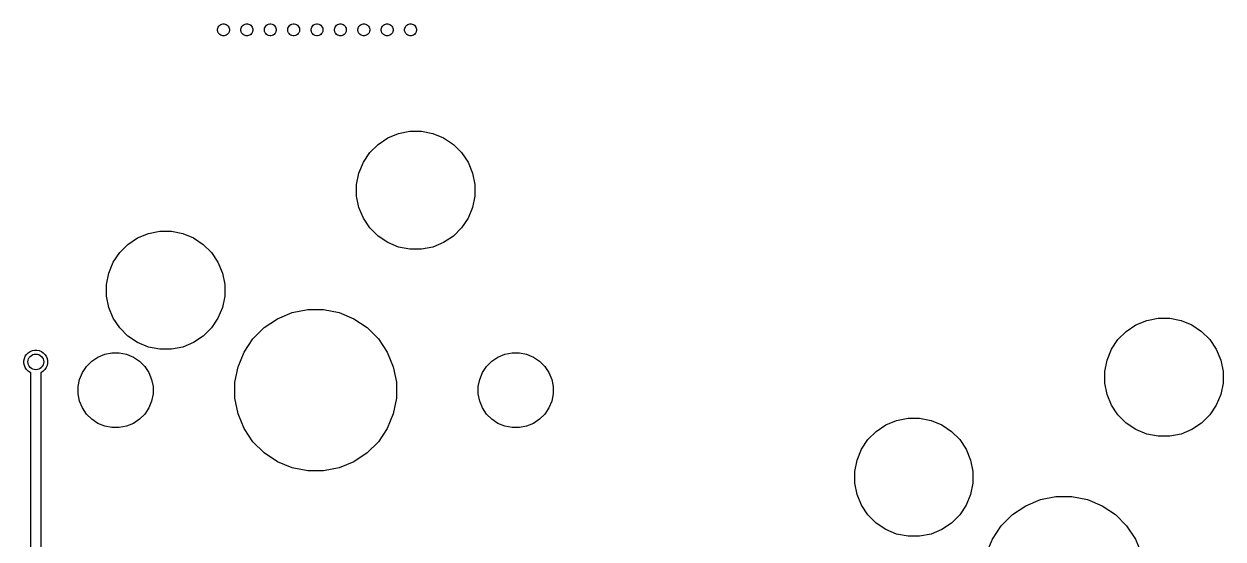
# Model space of a CAD drawing. Extents: x 0.5 to 11.1, y -4 to -0.9.
# Drawn here: x 9.103 to 10.301, y -1.37 to -0.855 of the extents above; entities that cross this region are included whole.
import ezdxf

# ---------------------------------------------------------------- set-up
doc = ezdxf.new("R2010")
doc.units = 0
doc.header["$MEASUREMENT"] = 0
doc.layers.add('BLACK', color=7, linetype='CONTINUOUS')

msp = doc.modelspace()

# ---------------------------------------------------------------- linework, layer by layer
at = {"layer": 'BLACK', "linetype": 'CONTINUOUS'}
for p, q in [((9.29624, -0.860442), (9.29647, -0.859301)), ((9.29624, -0.861605), (9.29624, -0.860442)), ((9.29647, -0.862746), (9.29624, -0.861605)), ((9.29647, -0.859301), (9.29691, -0.858226)), ((9.29691, -0.863821), (9.29647, -0.862746)), ((9.29691, -0.858226), (9.29756, -0.857259)), ((9.29756, -0.857259), (9.29838, -0.856436)), ((9.29838, -0.856436), (9.29935, -0.85579)), ((9.29935, -0.85579), (9.30042, -0.855345)), ((9.30042, -0.855345), (9.30156, -0.855118)), ((9.30156, -0.855118), (9.30273, -0.855118)), ((9.30273, -0.855118), (9.30387, -0.855345)), ((9.30387, -0.855345), (9.30494, -0.85579)), ((9.30494, -0.85579), (9.30591, -0.856436)), ((9.30591, -0.856436), (9.30673, -0.857259)), ((9.30673, -0.857259), (9.30738, -0.858226)), ((9.30738, -0.858226), (9.30782, -0.859301)), ((9.30782, -0.862746), (9.30738, -0.863821)), ((9.30782, -0.859301), (9.30805, -0.860442)), ((9.30805, -0.861605), (9.30782, -0.862746)), ((9.30805, -0.860442), (9.30805, -0.861605)), ((9.31962, -0.860442), (9.31984, -0.859301)), ((9.31962, -0.861605), (9.31962, -0.860442)), ((9.31984, -0.862746), (9.31962, -0.861605)), ((9.31984, -0.859301), (9.32029, -0.858226)), ((9.32029, -0.863821), (9.31984, -0.862746)), ((9.32029, -0.858226), (9.32093, -0.857259)), ((9.32093, -0.857259), (9.32176, -0.856436)), ((9.32176, -0.856436), (9.32272, -0.85579)), ((9.32272, -0.85579), (9.3238, -0.855345)), ((9.3238, -0.855345), (9.32494, -0.855118)), ((9.32494, -0.855118), (9.3261, -0.855118)), ((9.3261, -0.855118), (9.32724, -0.855345)), ((9.32724, -0.855345), (9.32832, -0.85579)), ((9.32832, -0.85579), (9.32929, -0.856436)), ((9.32929, -0.856436), (9.33011, -0.857259)), ((9.33011, -0.857259), (9.33076, -0.858226)), ((9.33076, -0.858226), (9.3312, -0.859301)), ((9.3312, -0.862746), (9.33076, -0.863821)), ((9.3312, -0.859301), (9.33143, -0.860442)), ((9.33143, -0.861605), (9.3312, -0.862746)), ((9.33143, -0.860442), (9.33143, -0.861605)), ((9.34299, -0.860442), (9.34322, -0.859301)), ((9.34299, -0.861605), (9.34299, -0.860442)), ((9.34322, -0.862746), (9.34299, -0.861605)), ((9.34322, -0.859301), (9.34366, -0.858226)), ((9.34366, -0.863821), (9.34322, -0.862746)), ((9.34366, -0.858226), (9.34431, -0.857259)), ((9.34431, -0.857259), (9.34513, -0.856436)), ((9.34513, -0.856436), (9.3461, -0.85579)), ((9.3461, -0.85579), (9.34718, -0.855345)), ((9.34718, -0.855345), (9.34832, -0.855118)), ((9.34832, -0.855118), (9.34948, -0.855118)), ((9.34948, -0.855118), (9.35062, -0.855345)), ((9.35062, -0.855345), (9.35169, -0.85579)), ((9.35169, -0.85579), (9.35266, -0.856436)), ((9.35266, -0.856436), (9.35348, -0.857259)), ((9.35348, -0.857259), (9.35413, -0.858226)), ((9.35413, -0.858226), (9.35458, -0.859301)), ((9.35458, -0.862746), (9.35413, -0.863821)), ((9.35458, -0.859301), (9.3548, -0.860442)), ((9.3548, -0.861605), (9.35458, -0.862746)), ((9.3548, -0.860442), (9.3548, -0.861605)), ((9.36637, -0.860442), (9.3666, -0.859301)), ((9.36637, -0.861605), (9.36637, -0.860442)), ((9.3666, -0.862746), (9.36637, -0.861605)), ((9.3666, -0.859301), (9.36704, -0.858226)), ((9.36704, -0.863821), (9.3666, -0.862746)), ((9.36704, -0.858226), (9.36769, -0.857259)), ((9.36769, -0.857259), (9.36851, -0.856436)), ((9.36851, -0.856436), (9.36948, -0.85579)), ((9.36948, -0.85579), (9.37055, -0.855345)), ((9.37055, -0.855345), (9.37169, -0.855118)), ((9.37169, -0.855118), (9.37286, -0.855118)), ((9.37286, -0.855118), (9.374, -0.855345)), ((9.374, -0.855345), (9.37507, -0.85579)), ((9.37507, -0.85579), (9.37604, -0.856436)), ((9.37604, -0.856436), (9.37686, -0.857259)), ((9.37686, -0.857259), (9.37751, -0.858226)), ((9.37751, -0.858226), (9.37795, -0.859301)), ((9.37795, -0.862746), (9.37751, -0.863821)), ((9.37795, -0.859301), (9.37818, -0.860442)), ((9.37818, -0.861605), (9.37795, -0.862746)), ((9.37818, -0.860442), (9.37818, -0.861605)), ((9.38974, -0.860442), (9.38997, -0.859301)), ((9.38974, -0.861605), (9.38974, -0.860442)), ((9.38997, -0.862746), (9.38974, -0.861605)), ((9.38997, -0.859301), (9.39042, -0.858226)), ((9.39042, -0.863821), (9.38997, -0.862746)), ((9.39042, -0.858226), (9.39106, -0.857259)), ((9.39106, -0.857259), (9.39189, -0.856436)), ((9.39189, -0.856436), (9.39285, -0.85579)), ((9.39285, -0.85579), (9.39393, -0.855345)), ((9.39393, -0.855345), (9.39507, -0.855118)), ((9.39507, -0.855118), (9.39623, -0.855118)), ((9.39623, -0.855118), (9.39737, -0.855345)), ((9.39737, -0.855345), (9.39845, -0.85579)), ((9.39845, -0.85579), (9.39941, -0.856436)), ((9.39941, -0.856436), (9.40024, -0.857259)), ((9.40024, -0.857259), (9.40088, -0.858226)), ((9.40088, -0.858226), (9.40133, -0.859301)), ((9.40133, -0.862746), (9.40088, -0.863821)), ((9.40133, -0.859301), (9.40156, -0.860442)), ((9.40156, -0.861605), (9.40133, -0.862746)), ((9.40156, -0.860442), (9.40156, -0.861605)), ((9.41312, -0.860442), (9.41335, -0.859301)), ((9.41312, -0.861605), (9.41312, -0.860442)), ((9.41335, -0.862746), (9.41312, -0.861605)), ((9.41335, -0.859301), (9.41379, -0.858226)), ((9.41379, -0.863821), (9.41335, -0.862746)), ((9.41379, -0.858226), (9.41444, -0.857259)), ((9.41444, -0.857259), (9.41526, -0.856436)), ((9.41526, -0.856436), (9.41623, -0.85579)), ((9.41623, -0.85579), (9.4173, -0.855345)), ((9.4173, -0.855345), (9.41844, -0.855118)), ((9.41844, -0.855118), (9.41961, -0.855118)), ((9.41961, -0.855118), (9.42075, -0.855345)), ((9.42075, -0.855345), (9.42182, -0.85579)), ((9.42182, -0.85579), (9.42279, -0.856436)), ((9.42279, -0.856436), (9.42361, -0.857259)), ((9.42361, -0.857259), (9.42426, -0.858226)), ((9.42426, -0.858226), (9.4247, -0.859301)), ((9.4247, -0.862746), (9.42426, -0.863821)), ((9.4247, -0.859301), (9.42493, -0.860442)), ((9.42493, -0.861605), (9.4247, -0.862746)), ((9.42493, -0.860442), (9.42493, -0.861605)), ((9.4365, -0.860442), (9.43672, -0.859301)), ((9.4365, -0.861605), (9.4365, -0.860442)), ((9.43672, -0.862746), (9.4365, -0.861605)), ((9.43672, -0.859301), (9.43717, -0.858226)), ((9.43717, -0.863821), (9.43672, -0.862746)), ((9.43717, -0.858226), (9.43781, -0.857259)), ((9.43781, -0.857259), (9.43864, -0.856436)), ((9.43864, -0.856436), (9.4396, -0.85579)), ((9.4396, -0.85579), (9.44068, -0.855345)), ((9.44068, -0.855345), (9.44182, -0.855118)), ((9.44182, -0.855118), (9.44298, -0.855118)), ((9.44298, -0.855118), (9.44412, -0.855345)), ((9.44412, -0.855345), (9.4452, -0.85579)), ((9.4452, -0.85579), (9.44617, -0.856436)), ((9.44617, -0.856436), (9.44699, -0.857259)), ((9.44699, -0.857259), (9.44763, -0.858226)), ((9.44763, -0.858226), (9.44808, -0.859301)), ((9.44808, -0.862746), (9.44763, -0.863821)), ((9.44808, -0.859301), (9.44831, -0.860442)), ((9.44831, -0.861605), (9.44808, -0.862746)), ((9.44831, -0.860442), (9.44831, -0.861605)), ((9.45987, -0.860442), (9.4601, -0.859301)), ((9.45987, -0.861605), (9.45987, -0.860442)), ((9.4601, -0.862746), (9.45987, -0.861605)), ((9.4601, -0.859301), (9.46054, -0.858226)), ((9.46054, -0.863821), (9.4601, -0.862746)), ((9.46054, -0.858226), (9.46119, -0.857259)), ((9.46119, -0.857259), (9.46201, -0.856436)), ((9.46201, -0.856436), (9.46298, -0.85579)), ((9.46298, -0.85579), (9.46406, -0.855345)), ((9.46406, -0.855345), (9.4652, -0.855118)), ((9.4652, -0.855118), (9.46636, -0.855118)), ((9.46636, -0.855118), (9.4675, -0.855345)), ((9.4675, -0.855345), (9.46857, -0.85579)), ((9.46857, -0.85579), (9.46954, -0.856436)), ((9.46954, -0.856436), (9.47036, -0.857259)), ((9.47036, -0.857259), (9.47101, -0.858226)), ((9.47101, -0.858226), (9.47146, -0.859301)), ((9.47146, -0.862746), (9.47101, -0.863821)), ((9.47146, -0.859301), (9.47168, -0.860442)), ((9.47168, -0.861605), (9.47146, -0.862746)), ((9.47168, -0.860442), (9.47168, -0.861605)), ((9.48325, -0.860442), (9.48347, -0.859301)), ((9.48325, -0.861605), (9.48325, -0.860442)), ((9.48347, -0.862746), (9.48325, -0.861605)), ((9.48347, -0.859301), (9.48392, -0.858226)), ((9.48392, -0.863821), (9.48347, -0.862746)), ((9.48392, -0.858226), (9.48457, -0.857259)), ((9.48457, -0.857259), (9.48539, -0.856436)), ((9.48539, -0.856436), (9.48636, -0.85579)), ((9.48636, -0.85579), (9.48743, -0.855345)), ((9.48743, -0.855345), (9.48857, -0.855118)), ((9.48857, -0.855118), (9.48974, -0.855118)), ((9.48974, -0.855118), (9.49088, -0.855345)), ((9.49088, -0.855345), (9.49195, -0.85579)), ((9.49195, -0.85579), (9.49292, -0.856436)), ((9.49292, -0.856436), (9.49374, -0.857259)), ((9.49374, -0.857259), (9.49439, -0.858226)), ((9.49439, -0.858226), (9.49483, -0.859301)), ((9.49483, -0.862746), (9.49439, -0.863821)), ((9.49483, -0.859301), (9.49506, -0.860442)), ((9.49506, -0.861605), (9.49483, -0.862746)), ((9.49506, -0.860442), (9.49506, -0.861605)), ((9.29756, -0.864788), (9.29691, -0.863821)), ((9.29838, -0.865611), (9.29756, -0.864788)), ((9.29935, -0.866257), (9.29838, -0.865611)), ((9.30042, -0.866702), (9.29935, -0.866257)), ((9.30156, -0.866929), (9.30042, -0.866702)), ((9.30273, -0.866929), (9.30156, -0.866929)), ((9.30387, -0.866702), (9.30273, -0.866929)), ((9.30494, -0.866257), (9.30387, -0.866702)), ((9.30591, -0.865611), (9.30494, -0.866257)), ((9.30673, -0.864788), (9.30591, -0.865611)), ((9.30738, -0.863821), (9.30673, -0.864788)), ((9.32093, -0.864788), (9.32029, -0.863821)), ((9.32176, -0.865611), (9.32093, -0.864788)), ((9.32272, -0.866257), (9.32176, -0.865611)), ((9.3238, -0.866702), (9.32272, -0.866257)), ((9.32494, -0.866929), (9.3238, -0.866702)), ((9.3261, -0.866929), (9.32494, -0.866929)), ((9.32724, -0.866702), (9.3261, -0.866929)), ((9.32832, -0.866257), (9.32724, -0.866702)), ((9.32929, -0.865611), (9.32832, -0.866257)), ((9.33011, -0.864788), (9.32929, -0.865611)), ((9.33076, -0.863821), (9.33011, -0.864788)), ((9.34431, -0.864788), (9.34366, -0.863821)), ((9.34513, -0.865611), (9.34431, -0.864788)), ((9.3461, -0.866257), (9.34513, -0.865611)), ((9.34718, -0.866702), (9.3461, -0.866257)), ((9.34832, -0.866929), (9.34718, -0.866702)), ((9.34948, -0.866929), (9.34832, -0.866929)), ((9.35062, -0.866702), (9.34948, -0.866929)), ((9.35169, -0.866257), (9.35062, -0.866702)), ((9.35266, -0.865611), (9.35169, -0.866257)), ((9.35348, -0.864788), (9.35266, -0.865611)), ((9.35413, -0.863821), (9.35348, -0.864788)), ((9.36769, -0.864788), (9.36704, -0.863821)), ((9.36851, -0.865611), (9.36769, -0.864788)), ((9.36948, -0.866257), (9.36851, -0.865611)), ((9.37055, -0.866702), (9.36948, -0.866257)), ((9.37169, -0.866929), (9.37055, -0.866702)), ((9.37286, -0.866929), (9.37169, -0.866929)), ((9.374, -0.866702), (9.37286, -0.866929)), ((9.37507, -0.866257), (9.374, -0.866702)), ((9.37604, -0.865611), (9.37507, -0.866257)), ((9.37686, -0.864788), (9.37604, -0.865611)), ((9.37751, -0.863821), (9.37686, -0.864788)), ((9.39106, -0.864788), (9.39042, -0.863821)), ((9.39189, -0.865611), (9.39106, -0.864788)), ((9.39285, -0.866257), (9.39189, -0.865611)), ((9.39393, -0.866702), (9.39285, -0.866257)), ((9.39507, -0.866929), (9.39393, -0.866702)), ((9.39623, -0.866929), (9.39507, -0.866929)), ((9.39737, -0.866702), (9.39623, -0.866929)), ((9.39845, -0.866257), (9.39737, -0.866702)), ((9.39941, -0.865611), (9.39845, -0.866257)), ((9.40024, -0.864788), (9.39941, -0.865611)), ((9.40088, -0.863821), (9.40024, -0.864788)), ((9.41444, -0.864788), (9.41379, -0.863821)), ((9.41526, -0.865611), (9.41444, -0.864788)), ((9.41623, -0.866257), (9.41526, -0.865611)), ((9.4173, -0.866702), (9.41623, -0.866257)), ((9.41844, -0.866929), (9.4173, -0.866702)), ((9.41961, -0.866929), (9.41844, -0.866929)), ((9.42075, -0.866702), (9.41961, -0.866929)), ((9.42182, -0.866257), (9.42075, -0.866702)), ((9.42279, -0.865611), (9.42182, -0.866257)), ((9.42361, -0.864788), (9.42279, -0.865611)), ((9.42426, -0.863821), (9.42361, -0.864788)), ((9.43781, -0.864788), (9.43717, -0.863821)), ((9.43864, -0.865611), (9.43781, -0.864788)), ((9.4396, -0.866257), (9.43864, -0.865611)), ((9.44068, -0.866702), (9.4396, -0.866257)), ((9.44182, -0.866929), (9.44068, -0.866702)), ((9.44298, -0.866929), (9.44182, -0.866929)), ((9.44412, -0.866702), (9.44298, -0.866929)), ((9.4452, -0.866257), (9.44412, -0.866702)), ((9.44617, -0.865611), (9.4452, -0.866257)), ((9.44699, -0.864788), (9.44617, -0.865611)), ((9.44763, -0.863821), (9.44699, -0.864788)), ((9.46119, -0.864788), (9.46054, -0.863821)), ((9.46201, -0.865611), (9.46119, -0.864788)), ((9.46298, -0.866257), (9.46201, -0.865611)), ((9.46406, -0.866702), (9.46298, -0.866257)), ((9.4652, -0.866929), (9.46406, -0.866702)), ((9.46636, -0.866929), (9.4652, -0.866929)), ((9.4675, -0.866702), (9.46636, -0.866929)), ((9.46857, -0.866257), (9.4675, -0.866702)), ((9.46954, -0.865611), (9.46857, -0.866257)), ((9.47036, -0.864788), (9.46954, -0.865611)), ((9.47101, -0.863821), (9.47036, -0.864788)), ((9.48457, -0.864788), (9.48392, -0.863821)), ((9.48539, -0.865611), (9.48457, -0.864788)), ((9.48636, -0.866257), (9.48539, -0.865611)), ((9.48743, -0.866702), (9.48636, -0.866257)), ((9.48857, -0.866929), (9.48743, -0.866702)), ((9.48974, -0.866929), (9.48857, -0.866929)), ((9.49088, -0.866702), (9.48974, -0.866929)), ((9.49195, -0.866257), (9.49088, -0.866702)), ((9.49292, -0.865611), (9.49195, -0.866257)), ((9.49374, -0.864788), (9.49292, -0.865611)), ((9.49439, -0.863821), (9.49374, -0.864788)), ((9.45663, -0.975586), (9.4663, -0.969123)), ((9.4663, -0.969123), (9.47705, -0.964671)), ((9.47705, -0.964671), (9.48846, -0.962402)), ((9.48846, -0.962402), (9.50009, -0.962402)), ((9.50009, -0.962402), (9.5115, -0.964671)), ((9.5115, -0.964671), (9.52224, -0.969123)), ((9.52224, -0.969123), (9.53192, -0.975586)), ((9.4484, -0.983811), (9.45663, -0.975586)), ((9.53192, -0.975586), (9.54014, -0.983811)), ((9.43749, -1.00423), (9.44194, -0.993484)), ((9.44194, -0.993484), (9.4484, -0.983811)), ((9.54014, -0.983811), (9.54661, -0.993484)), ((9.54661, -0.993484), (9.55106, -1.00423)), ((9.43522, -1.01564), (9.43749, -1.00423)), ((9.55106, -1.00423), (9.55333, -1.01564)), ((9.43522, -1.02727), (9.43522, -1.01564)), ((9.55333, -1.01564), (9.55333, -1.02727)), ((9.43749, -1.03868), (9.43522, -1.02727)), ((9.55333, -1.02727), (9.55106, -1.03868)), ((9.44194, -1.04943), (9.43749, -1.03868)), ((9.55106, -1.03868), (9.54661, -1.04943)), ((9.4484, -1.0591), (9.44194, -1.04943)), ((9.54661, -1.04943), (9.54014, -1.0591)), ((9.2163, -1.06912), (9.22705, -1.06467)), ((9.22705, -1.06467), (9.23846, -1.0624)), ((9.23846, -1.0624), (9.25009, -1.0624)), ((9.25009, -1.0624), (9.2615, -1.06467)), ((9.2615, -1.06467), (9.27224, -1.06912)), ((9.45663, -1.06733), (9.4484, -1.0591)), ((9.54014, -1.0591), (9.53192, -1.06733)), ((9.1984, -1.08381), (9.20663, -1.07559)), ((9.20663, -1.07559), (9.2163, -1.06912)), ((9.27224, -1.06912), (9.28192, -1.07559)), ((9.28192, -1.07559), (9.29014, -1.08381)), ((9.4663, -1.07379), (9.45663, -1.06733)), ((9.47705, -1.07824), (9.4663, -1.07379)), ((9.48846, -1.08051), (9.47705, -1.07824)), ((9.5115, -1.07824), (9.50009, -1.08051)), ((9.52224, -1.07379), (9.5115, -1.07824)), ((9.53192, -1.06733), (9.52224, -1.07379)), ((9.19194, -1.09348), (9.1984, -1.08381)), ((9.29014, -1.08381), (9.29661, -1.09348)), ((9.50009, -1.08051), (9.48846, -1.08051)), ((9.18749, -1.10423), (9.19194, -1.09348)), ((9.29661, -1.09348), (9.30106, -1.10423)), ((9.18522, -1.11564), (9.18749, -1.10423)), ((9.30106, -1.10423), (9.30333, -1.11564)), ((9.18522, -1.12727), (9.18522, -1.11564)), ((9.30333, -1.11564), (9.30333, -1.12727)), ((9.18749, -1.13868), (9.18522, -1.12727)), ((9.19194, -1.14943), (9.18749, -1.13868)), ((9.30106, -1.13868), (9.29661, -1.14943)), ((9.30333, -1.12727), (9.30106, -1.13868)), ((9.1984, -1.1591), (9.19194, -1.14943)), ((9.29661, -1.14943), (9.29014, -1.1591)), ((9.34282, -1.15877), (9.35604, -1.14993)), ((9.35604, -1.14993), (9.37073, -1.14385)), ((9.37073, -1.14385), (9.38632, -1.14075)), ((9.38632, -1.14075), (9.40222, -1.14075)), ((9.40222, -1.14075), (9.41781, -1.14385)), ((9.41781, -1.14385), (9.4325, -1.14993)), ((9.4325, -1.14993), (9.44572, -1.15877)), ((10.2251, -1.15168), (10.2365, -1.14941)), ((10.2365, -1.14941), (10.2481, -1.14941)), ((10.2481, -1.14941), (10.2595, -1.15168)), ((9.20663, -1.16733), (9.1984, -1.1591)), ((9.29014, -1.1591), (9.28192, -1.16733)), ((9.33158, -1.17001), (9.34282, -1.15877)), ((9.44572, -1.15877), (9.45696, -1.17001)), ((10.1964, -1.17082), (10.2047, -1.16259)), ((10.2047, -1.16259), (10.2143, -1.15613)), ((10.2143, -1.15613), (10.2251, -1.15168)), ((10.2595, -1.15168), (10.2703, -1.15613)), ((10.2703, -1.15613), (10.2799, -1.16259)), ((10.2799, -1.16259), (10.2882, -1.17082)), ((9.2163, -1.17379), (9.20663, -1.16733)), ((9.22705, -1.17824), (9.2163, -1.17379)), ((9.27224, -1.17379), (9.2615, -1.17824)), ((9.28192, -1.16733), (9.27224, -1.17379)), ((9.32275, -1.18323), (9.33158, -1.17001)), ((9.45696, -1.17001), (9.46579, -1.18323)), ((10.19, -1.18049), (10.1964, -1.17082)), ((10.2882, -1.17082), (10.2946, -1.18049)), ((9.104, -1.18752), (9.10529, -1.18558)), ((9.10529, -1.18558), (9.10694, -1.18394)), ((9.10694, -1.18394), (9.10887, -1.18264)), ((9.10887, -1.18264), (9.11102, -1.18175)), ((9.11102, -1.18175), (9.11331, -1.1813)), ((9.11331, -1.1813), (9.11563, -1.1813)), ((9.11563, -1.1813), (9.11791, -1.18175)), ((9.11791, -1.18175), (9.12006, -1.18264)), ((9.12006, -1.18264), (9.122, -1.18394)), ((9.122, -1.18394), (9.12364, -1.18558)), ((9.12364, -1.18558), (9.12494, -1.18752)), ((9.17656, -1.18831), (9.18336, -1.18549)), ((9.18336, -1.18549), (9.19059, -1.18406)), ((9.19059, -1.18406), (9.19796, -1.18406)), ((9.19796, -1.18406), (9.20518, -1.18549)), ((9.20518, -1.18549), (9.21199, -1.18831)), ((9.23846, -1.18051), (9.22705, -1.17824)), ((9.25009, -1.18051), (9.23846, -1.18051)), ((9.2615, -1.17824), (9.25009, -1.18051)), ((9.31666, -1.19791), (9.32275, -1.18323)), ((9.46579, -1.18323), (9.47188, -1.19791)), ((9.57656, -1.18831), (9.58336, -1.18549)), ((9.58336, -1.18549), (9.59059, -1.18406)), ((9.59059, -1.18406), (9.59796, -1.18406)), ((9.59796, -1.18406), (9.60518, -1.18549)), ((9.60518, -1.18549), (9.61199, -1.18831)), ((10.1855, -1.19124), (10.19, -1.18049)), ((10.2946, -1.18049), (10.2991, -1.19124)), ((9.10266, -1.19195), (9.10311, -1.18967)), ((9.10266, -1.19427), (9.10266, -1.19195)), ((9.10311, -1.19656), (9.10266, -1.19427)), ((9.10311, -1.18967), (9.104, -1.18752)), ((9.104, -1.1987), (9.10311, -1.19656)), ((9.10529, -1.20064), (9.104, -1.1987)), ((9.12494, -1.1987), (9.12364, -1.20064)), ((9.12494, -1.18752), (9.12583, -1.18967)), ((9.12583, -1.19656), (9.12494, -1.1987)), ((9.12583, -1.18967), (9.12628, -1.19195)), ((9.12628, -1.19427), (9.12583, -1.19656)), ((9.12628, -1.19195), (9.12628, -1.19427)), ((9.16113, -1.20374), (9.16522, -1.19761)), ((9.16522, -1.19761), (9.17043, -1.1924)), ((9.17043, -1.1924), (9.17656, -1.18831)), ((9.21199, -1.18831), (9.21811, -1.1924)), ((9.21811, -1.1924), (9.22332, -1.19761)), ((9.22332, -1.19761), (9.22742, -1.20374)), ((9.31356, -1.21351), (9.31666, -1.19791)), ((9.47188, -1.19791), (9.47498, -1.21351)), ((9.56113, -1.20374), (9.56522, -1.19761)), ((9.56522, -1.19761), (9.57043, -1.1924)), ((9.57043, -1.1924), (9.57656, -1.18831)), ((9.61199, -1.18831), (9.61811, -1.1924)), ((9.61811, -1.1924), (9.62332, -1.19761)), ((9.62332, -1.19761), (9.62742, -1.20374)), ((10.1832, -1.20265), (10.1855, -1.19124)), ((10.2991, -1.19124), (10.3014, -1.20265)), ((9.10694, -1.20228), (9.10529, -1.20064)), ((9.10887, -1.20358), (9.10694, -1.20228)), ((9.10955, -1.20386), (9.10887, -1.20358)), ((9.10955, -1.78079), (9.10955, -1.20386)), ((9.12006, -1.20358), (9.11939, -1.20386)), ((9.11939, -1.20386), (9.11939, -1.78079)), ((9.122, -1.20228), (9.12006, -1.20358)), ((9.12364, -1.20064), (9.122, -1.20228)), ((9.15687, -1.21777), (9.15831, -1.21055)), ((9.15831, -1.21055), (9.16113, -1.20374)), ((9.22742, -1.20374), (9.23024, -1.21055)), ((9.23024, -1.21055), (9.23167, -1.21777)), ((9.55687, -1.21777), (9.55831, -1.21055)), ((9.55831, -1.21055), (9.56113, -1.20374)), ((9.62742, -1.20374), (9.63024, -1.21055)), ((9.63024, -1.21055), (9.63167, -1.21777)), ((10.1832, -1.21428), (10.1832, -1.20265)), ((10.3014, -1.20265), (10.3014, -1.21428)), ((9.15687, -1.22514), (9.15687, -1.21777)), ((9.23167, -1.21777), (9.23167, -1.22514)), ((9.31356, -1.22941), (9.31356, -1.21351)), ((9.47498, -1.21351), (9.47498, -1.22941)), ((9.55687, -1.22514), (9.55687, -1.21777)), ((9.63167, -1.21777), (9.63167, -1.22514)), ((10.1855, -1.22569), (10.1832, -1.21428)), ((10.3014, -1.21428), (10.2991, -1.22569)), ((9.15831, -1.23237), (9.15687, -1.22514)), ((9.16113, -1.23917), (9.15831, -1.23237)), ((9.23024, -1.23237), (9.22742, -1.23917)), ((9.23167, -1.22514), (9.23024, -1.23237)), ((9.31666, -1.245), (9.31356, -1.22941)), ((9.47498, -1.22941), (9.47188, -1.245)), ((9.55831, -1.23237), (9.55687, -1.22514)), ((9.56113, -1.23917), (9.55831, -1.23237)), ((9.63024, -1.23237), (9.62742, -1.23917)), ((9.63167, -1.22514), (9.63024, -1.23237)), ((10.19, -1.23644), (10.1855, -1.22569)), ((10.2991, -1.22569), (10.2946, -1.23644)), ((9.16522, -1.2453), (9.16113, -1.23917)), ((9.17043, -1.25051), (9.16522, -1.2453)), ((9.22332, -1.2453), (9.21811, -1.25051)), ((9.22742, -1.23917), (9.22332, -1.2453)), ((9.32275, -1.25969), (9.31666, -1.245)), ((9.47188, -1.245), (9.46579, -1.25969)), ((9.56522, -1.2453), (9.56113, -1.23917)), ((9.57043, -1.25051), (9.56522, -1.2453)), ((9.62332, -1.2453), (9.61811, -1.25051)), ((9.62742, -1.23917), (9.62332, -1.2453)), ((10.1964, -1.24611), (10.19, -1.23644)), ((10.2047, -1.25434), (10.1964, -1.24611)), ((10.2882, -1.24611), (10.2799, -1.25434)), ((10.2946, -1.23644), (10.2882, -1.24611)), ((9.17656, -1.2546), (9.17043, -1.25051)), ((9.18336, -1.25742), (9.17656, -1.2546)), ((9.19059, -1.25886), (9.18336, -1.25742)), ((9.20518, -1.25742), (9.19796, -1.25886)), ((9.21199, -1.2546), (9.20518, -1.25742)), ((9.21811, -1.25051), (9.21199, -1.2546)), ((9.57656, -1.2546), (9.57043, -1.25051)), ((9.58336, -1.25742), (9.57656, -1.2546)), ((9.59059, -1.25886), (9.58336, -1.25742)), ((9.60518, -1.25742), (9.59796, -1.25886)), ((9.61199, -1.2546), (9.60518, -1.25742)), ((9.61811, -1.25051), (9.61199, -1.2546)), ((9.95466, -1.26259), (9.96433, -1.25613)), ((9.96433, -1.25613), (9.97508, -1.25168)), ((9.97508, -1.25168), (9.98649, -1.24941)), ((9.98649, -1.24941), (9.99812, -1.24941)), ((9.99812, -1.24941), (10.0095, -1.25168)), ((10.0095, -1.25168), (10.0203, -1.25613)), ((10.0203, -1.25613), (10.0299, -1.26259)), ((10.2143, -1.2608), (10.2047, -1.25434)), ((10.2799, -1.25434), (10.2703, -1.2608)), ((9.19796, -1.25886), (9.19059, -1.25886)), ((9.33158, -1.27291), (9.32275, -1.25969)), ((9.46579, -1.25969), (9.45696, -1.27291)), ((9.59796, -1.25886), (9.59059, -1.25886)), ((9.94643, -1.27082), (9.95466, -1.26259)), ((10.0299, -1.26259), (10.0382, -1.27082)), ((10.2251, -1.26525), (10.2143, -1.2608)), ((10.2365, -1.26752), (10.2251, -1.26525)), ((10.2481, -1.26752), (10.2365, -1.26752)), ((10.2595, -1.26525), (10.2481, -1.26752)), ((10.2703, -1.2608), (10.2595, -1.26525)), ((9.34282, -1.28415), (9.33158, -1.27291)), ((9.45696, -1.27291), (9.44572, -1.28415)), ((9.93552, -1.29124), (9.93997, -1.28049)), ((9.93997, -1.28049), (9.94643, -1.27082)), ((10.0382, -1.27082), (10.0446, -1.28049)), ((10.0446, -1.28049), (10.0491, -1.29124)), ((9.35604, -1.29298), (9.34282, -1.28415)), ((9.37073, -1.29906), (9.35604, -1.29298)), ((9.4325, -1.29298), (9.41781, -1.29906)), ((9.44572, -1.28415), (9.4325, -1.29298)), ((9.93325, -1.30265), (9.93552, -1.29124)), ((10.0491, -1.29124), (10.0514, -1.30265)), ((9.38632, -1.30217), (9.37073, -1.29906)), ((9.40222, -1.30217), (9.38632, -1.30217)), ((9.41781, -1.29906), (9.40222, -1.30217)), ((9.93325, -1.31428), (9.93325, -1.30265)), ((10.0514, -1.30265), (10.0514, -1.31428)), ((9.93552, -1.32569), (9.93325, -1.31428)), ((10.0514, -1.31428), (10.0491, -1.32569)), ((9.93997, -1.33644), (9.93552, -1.32569)), ((10.0491, -1.32569), (10.0446, -1.33644)), ((10.1188, -1.33086), (10.1344, -1.32776)), ((10.1344, -1.32776), (10.1503, -1.32776)), ((10.1503, -1.32776), (10.1658, -1.33086)), ((9.94643, -1.34611), (9.93997, -1.33644)), ((10.0446, -1.33644), (10.0382, -1.34611)), ((10.0909, -1.34577), (10.1041, -1.33694)), ((10.1041, -1.33694), (10.1188, -1.33086)), ((10.1658, -1.33086), (10.1805, -1.33694)), ((10.1805, -1.33694), (10.1938, -1.34577)), ((9.95466, -1.35434), (9.94643, -1.34611)), ((9.96433, -1.3608), (9.95466, -1.35434)), ((10.0299, -1.35434), (10.0203, -1.3608)), ((10.0382, -1.34611), (10.0299, -1.35434)), ((10.0796, -1.35702), (10.0909, -1.34577)), ((10.1938, -1.34577), (10.205, -1.35702)), ((9.97508, -1.36525), (9.96433, -1.3608)), ((9.98649, -1.36752), (9.97508, -1.36525)), ((10.0095, -1.36525), (9.99812, -1.36752)), ((10.0203, -1.3608), (10.0095, -1.36525)), ((10.0708, -1.37023), (10.0796, -1.35702)), ((10.205, -1.35702), (10.2138, -1.37023)), ((9.99812, -1.36752), (9.98649, -1.36752)), ((10.0647, -1.38492), (10.0708, -1.37023)), ((10.2138, -1.37023), (10.2199, -1.38492))]:
    msp.add_line(p, q, dxfattribs=at)
at = {"layer": 'BLACK'}
msp.add_circle((9.11447, -1.19311), 0.007874, dxfattribs=at)

doc.saveas('drawing.dxf')
